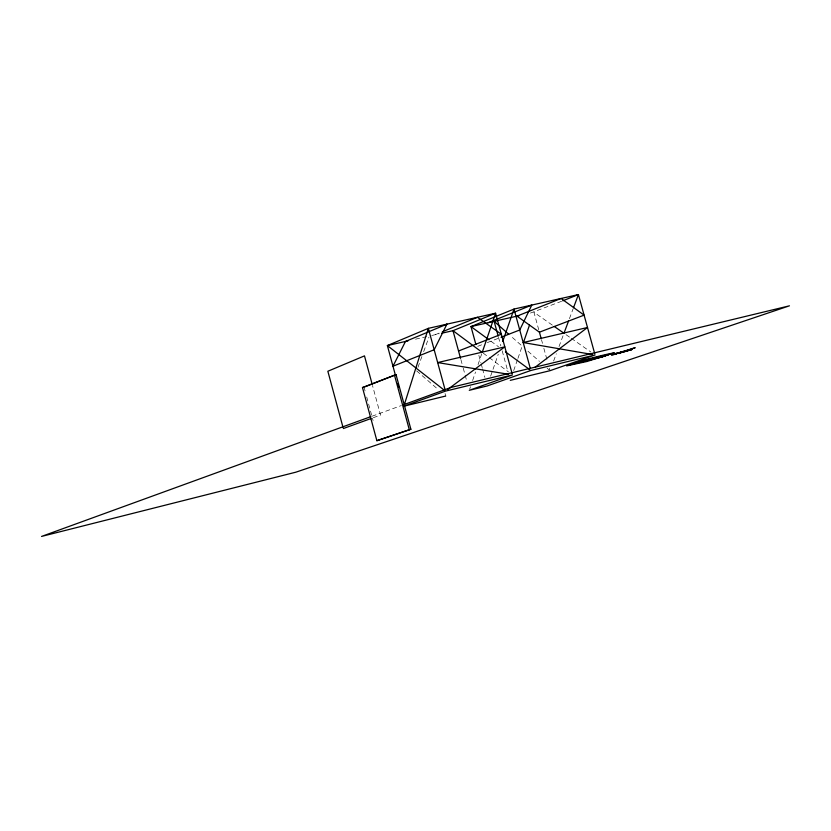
<?xml version="1.0" encoding="UTF-8"?>
<svg xmlns="http://www.w3.org/2000/svg" width="831" height="831" viewBox="0 0 831 831"><rect width="100%" height="100%" fill="white"/><g stroke="black" fill="none" stroke-linecap="round" stroke-linejoin="round"><path stroke-width="0.62" stroke-dasharray="4.16 3.12" d="M469.702 389.085L470.533 386.644M472.621 380.525L475.54 371.966M478.043 364.632L481.793 353.622M513.693 370.564L517.516 359.563M517.942 358.348L522.19 346.122L510.577 335.869M490.622 376.194L498.268 354.245M417.972 367.281L421.919 356.468M423.675 351.658L428.941 337.241M553.612 361.028L556.323 353.777M559.024 346.537L563.532 334.457M569.422 318.668L573.026 309.028M435.309 334.685L439.994 332.753M561.59 301.279L530.313 313.121M477.721 346.34L482.52 344.47M487.319 342.601L501.238 337.189M372.091 416.196L401.363 405.549M373.327 417.692L380.525 415.085L372.496 385.48M415.542 339.173L426.864 336.607M431.746 335.495L439.1 333.823M552.283 325.077L533.949 312.29L538.737 329.699M566.056 334.696L570.201 337.594M571.24 338.31L590.934 352.064M490.924 341.198L498.496 346.756M483.227 353.154L488.264 356.904M489.282 357.662L508.458 371.924M416.653 370.896L437.979 389.334M527.945 351.212L539.454 361.371M547.13 368.154L549.052 369.847M541.469 339.64L542.498 343.359M543.858 348.334L546.933 359.511M549.322 368.206L550.008 370.688M498.496 337.313L500.854 345.925M502.204 350.838L507.928 371.737M478.864 355.367L480.869 362.711M481.201 363.936L482.209 367.603M482.541 368.829L484.889 377.388M460.893 359.584L462.909 366.959M463.241 368.195L466.929 381.709M445.052 393.53L445.728 396.034M364.04 387.173L365.048 390.882M366.72 397.062L373.077 420.538"/><path stroke-width="1.25" d="M404.23 404.977L428.339 328.349L495.577 313.214L512.156 373.701M523.405 342.621L529.503 325.098M502.734 341.437L514.005 309.07L578.418 294.569L594.736 353.705M568.529 321.078L563.979 333.252L554.319 326.5M573.473 307.823L578.418 294.569L562.795 300.801M534.946 367.385L587.507 327.487L523.198 342.549L592.534 354.515M447.525 389.594L504.801 346.859L437.667 362.576L508.655 374.293M442.331 331.787L477.472 317.297L501.342 334.239L458.546 350.983M488.358 322.646L531.788 305.07L519.749 329.99L501.238 337.189M362.482 387.537L396.034 374.625L410.878 429.253L376.879 440.7L362.482 387.537L364.04 387.173M365.225 386.706L396.034 374.625M539.423 332.182L584.1 315.136L561.06 298.474L516.975 316.144L539.423 332.182L541.126 338.394M370.875 416.632L41.55 536.431L295.846 472.185L789.45 305.818L451.378 387.35L403.804 404.655M343.328 428.547L370.927 418.564M611.564 354.837L631.778 349.55L611.564 354.837L627.956 350.859M613.278 354.806L624.663 350.879M625.753 350.62L635.206 347.701L618.731 353.487M376.879 440.7L410.878 429.253M577.711 362.036L611.252 353.902M574.647 363.095L608.147 354.972M572.414 363.874L605.872 355.761M571.666 364.134L605.113 356.021M615.356 353.528L631.778 349.55M569.443 364.913L602.849 356.8M445.728 396.034L403.835 406.214L445.458 391.131L512.498 374.926L469.276 390.31L487.226 385.948L530.864 370.481L595.089 354.951L550.008 370.688L510.286 380.349M407.99 340.887L387.371 345.571L395.348 374.947M441.625 333.252L452.988 330.676L495.577 313.214L482.209 352.406L452.988 330.676L460.551 358.358M519.406 315.593L470.99 326.583L475.872 344.429M488.929 339.744L470.99 326.583L514.005 309.07L530.199 368.05M505.477 351.866L529.846 369.733M444.44 390.331L387.371 345.571L428.339 328.349L445.115 389.884M508.634 334.155L494.123 321.337L498.164 336.088M397.717 383.662L398.724 387.402M394.445 374.999L409.288 429.648M372.163 384.244L364.477 355.876L327.85 371.249L342.995 427.3M446.912 324.173L434.177 349.737L392.98 366.232L405.476 341.458L446.912 324.173M580.786 360.966L566.617 365.9L587.039 361.475L614.379 352.822A36.471 1.631 -15.4 0 0 580.786 360.966"/></g></svg>
